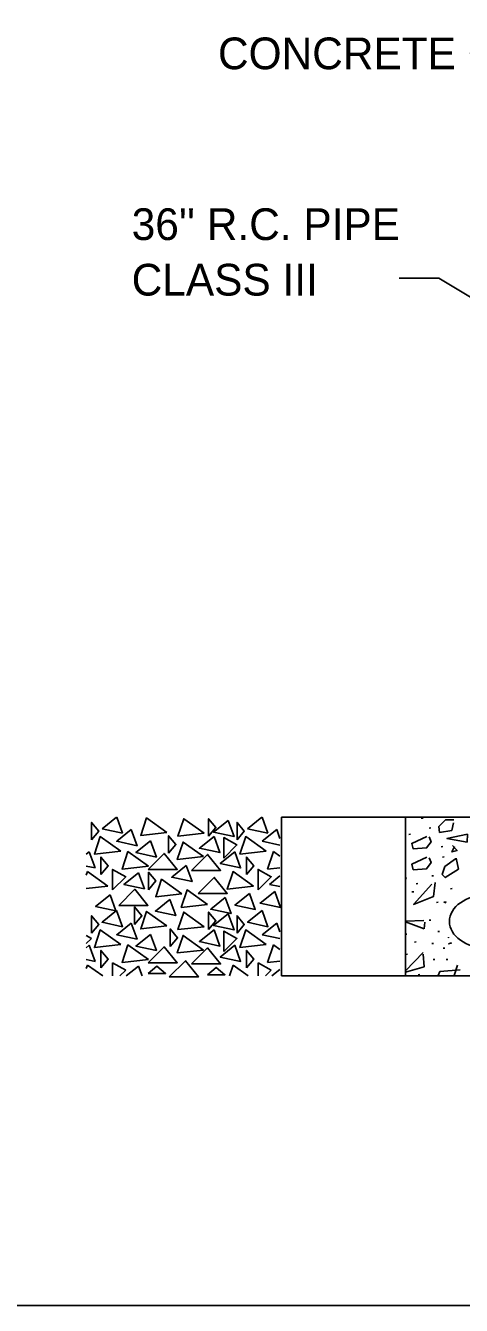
# Model space of a CAD drawing. Extents: x 1007 to 1035.5, y 1000.5 to 1021.5.
# Drawn here: x 1018.56 to 1021.3, y 1000.5 to 1008.57 of the extents above; entities that cross this region are included whole.
import ezdxf

# ---------------------------------------------------------------- set-up
doc = ezdxf.new("R2010")
doc.units = 0
for name, color, linetype in [('Level 1', 7, 'Continuous'), ('Level 10', 7, 'Continuous'), ('Level 11', 7, 'Continuous')]:
    doc.layers.add(name, color=color, linetype=linetype)

msp = doc.modelspace()

# ---------------------------------------------------------------- linework, layer by layer
at = {"layer": 'Level 1'}
for p, q in [((1020.9115, 1006.9758), (1021.1615, 1006.9758)), ((1021.1615, 1006.9758), (1021.8364, 1006.5688)), ((1020.1698, 1003.5769), (1020.1698, 1002.5769)), ((1020.1698, 1003.5769), (1022.7114, 1003.5769)), ((1020.9518, 1003.5769), (1020.9518, 1002.5769)), ((1020.1698, 1002.5769), (1027.1698, 1002.5769))]:
    msp.add_line(p, q, dxfattribs=at)
for points in [[(1018.9711, 1003.4349), (1018.9711, 1003.5453), (1019.0171, 1003.4901)], [(1019.4472, 1003.4809), (1019.2816, 1003.4625), (1019.3184, 1003.573)], [(1019.6818, 1003.4763), (1019.5163, 1003.4579), (1019.5531, 1003.5684)], [(1019.7096, 1003.4579), (1019.7096, 1003.5683), (1019.7556, 1003.5131)], [(1019.8337, 1003.5569), (1019.7417, 1003.4833), (1019.8705, 1003.4557)], [(1019.889, 1003.4349), (1019.889, 1003.5453), (1019.935, 1003.4901)], [(1019.1551, 1003.3636), (1018.9895, 1003.3452), (1019.0263, 1003.4557)], [(1019.2218, 1003.4994), (1019.1298, 1003.4258), (1019.2586, 1003.3982)], [(1019.4577, 1003.3502), (1019.4577, 1003.4606), (1019.5037, 1003.4053)], [(1019.7439, 1003.4558), (1019.6519, 1003.3821), (1019.7808, 1003.3545)], [(1019.8061, 1003.3199), (1019.8061, 1003.4488), (1019.8889, 1003.4028)], [(1020.073, 1003.3636), (1019.9074, 1003.3452), (1019.9443, 1003.4557)], [(1019.3298, 1003.2693), (1019.1643, 1003.2508), (1019.2011, 1003.3613)], [(1019.3436, 1003.4281), (1019.2516, 1003.3544), (1019.3804, 1003.3268)], [(1019.6773, 1003.3291), (1019.5117, 1003.3107), (1019.5485, 1003.4212)], [(1019.8751, 1003.3591), (1019.7831, 1003.2854), (1019.9119, 1003.2578)], [(1019.0309, 1003.2164), (1019.0309, 1003.3268), (1019.0769, 1003.2716)], [(1019.3276, 1003.2487), (1019.4288, 1003.3498), (1019.5117, 1003.2487)], [(1019.6013, 1003.2418), (1019.7026, 1003.3429), (1019.7854, 1003.2418)], [(1019.9488, 1003.2164), (1019.9488, 1003.3268), (1019.9948, 1003.2716)], [(1019.1044, 1003.1198), (1019.1044, 1003.2486), (1019.1873, 1003.2026)], [(1019.2678, 1003.2279), (1019.1758, 1003.1543), (1019.3046, 1003.1267)], [(1019.3305, 1003.1208), (1019.3305, 1003.2312), (1019.3765, 1003.1759)], [(1019.5689, 1003.2729), (1019.4769, 1003.1993), (1019.6058, 1003.1717)], [(1019.6437, 1003.0972), (1019.7449, 1003.1983), (1019.8278, 1003.0972)], [(1019.9924, 1003.1428), (1019.8268, 1003.1243), (1019.8637, 1003.2348)], [(1020.0223, 1003.1198), (1020.0223, 1003.2486), (1020.1052, 1003.2026)], [(1019.1431, 1003.0218), (1019.2443, 1003.123), (1019.3272, 1003.0218)], [(1019.5415, 1003.0943), (1019.3759, 1003.0759), (1019.4128, 1003.1864)], [(1019.7026, 1003.0277), (1019.537, 1003.0093), (1019.5738, 1003.1198)], [(1019.0883, 1003.0883), (1018.9963, 1003.0147), (1019.1251, 1002.9871)], [(1019.4658, 1003.0592), (1019.3738, 1002.9855), (1019.5026, 1002.9579)], [(1019.8153, 1003.0714), (1019.7233, 1002.9978), (1019.8521, 1002.9702)], [(1019.9673, 1003.0973), (1019.8753, 1003.0236), (1020.0042, 1002.996)], [(1020.1268, 1003.1098), (1020.0348, 1003.0361), (1020.1637, 1003.0085)], [(1018.9711, 1002.8459), (1018.9711, 1002.9563), (1019.0171, 1002.9011)], [(1019.1297, 1002.9888), (1019.0377, 1002.9151), (1019.1665, 1002.8875)], [(1019.2433, 1002.9014), (1019.2433, 1003.0118), (1019.2893, 1002.9566)], [(1019.4472, 1002.8919), (1019.2816, 1002.8735), (1019.3184, 1002.984)], [(1019.6818, 1002.8873), (1019.5163, 1002.8689), (1019.5531, 1002.9794)], [(1019.7096, 1002.8689), (1019.7096, 1002.9793), (1019.7556, 1002.9241)], [(1019.8337, 1002.9679), (1019.7417, 1002.8943), (1019.8705, 1002.8667)], [(1019.889, 1002.8459), (1019.889, 1002.9563), (1019.935, 1002.9011)], [(1020.0476, 1002.9888), (1019.9556, 1002.9151), (1020.0844, 1002.8875)], [(1019.2218, 1002.9104), (1019.1298, 1002.8368), (1019.2586, 1002.8092)], [(1019.4677, 1002.7628), (1019.4677, 1002.8732), (1019.5137, 1002.8179)], [(1019.1551, 1002.7746), (1018.9895, 1002.7562), (1019.0263, 1002.8667)], [(1019.3436, 1002.8391), (1019.2516, 1002.7654), (1019.3804, 1002.7378)], [(1019.6773, 1002.7401), (1019.5117, 1002.7217), (1019.5485, 1002.8322)], [(1019.7439, 1002.8668), (1019.6519, 1002.7931), (1019.7808, 1002.7655)], [(1019.8061, 1002.7309), (1019.8061, 1002.8598), (1019.8889, 1002.8138)], [(1020.073, 1002.7746), (1019.9074, 1002.7562), (1019.9443, 1002.8667)], [(1019.0309, 1002.6274), (1019.0309, 1002.7378), (1019.0769, 1002.6826)], [(1019.3298, 1002.6803), (1019.1643, 1002.6618), (1019.2011, 1002.7723)], [(1019.3276, 1002.6597), (1019.4288, 1002.7608), (1019.5117, 1002.6597)], [(1019.6013, 1002.6528), (1019.7026, 1002.7539), (1019.7854, 1002.6528)], [(1019.8751, 1002.7701), (1019.7831, 1002.6964), (1019.9119, 1002.6688)], [(1019.9488, 1002.6274), (1019.9488, 1002.7378), (1019.9948, 1002.6826)], [(1019.3281, 1002.5922), (1019.4385, 1002.5922), (1019.3833, 1002.6382)], [(1019.4618, 1002.5712), (1019.563, 1002.6723), (1019.6458, 1002.5712)], [(1019.702, 1002.5847), (1019.8124, 1002.5847), (1019.7572, 1002.6307)]]:
    msp.add_lwpolyline(points, close=True, dxfattribs=at)
for points in [[(1019.1287, 1003.5769), (1019.0377, 1003.5041)], [(1019.1665, 1003.4765), (1019.13, 1003.5769)], [(1020.0465, 1003.5769), (1019.9556, 1003.5041)], [(1020.0844, 1003.4765), (1020.0478, 1003.5769)], [(1020.9518, 1003.5616), (1020.9522, 1003.5769)], [(1021.0624, 1003.5723), (1021.0518, 1003.571)], [(1021.2573, 1003.5602), (1021.2053, 1003.5615), (1021.1626, 1003.5188), (1021.1666, 1003.4814), (1021.244, 1003.4948), (1021.2547, 1003.5414)], [(1019.0377, 1003.5041), (1019.1665, 1003.4765)], [(1019.9556, 1003.5041), (1020.0844, 1003.4765)], [(1020.1397, 1003.4994), (1020.0477, 1003.4258)], [(1020.1598, 1003.4439), (1020.1397, 1003.4994)], [(1020.9838, 1003.4709), (1020.9732, 1003.4696)], [(1021.0866, 1003.4561), (1020.9919, 1003.4121), (1021.0013, 1003.3774), (1021.0853, 1003.3841), (1021.1133, 1003.4228), (1021.1013, 1003.4534)], [(1021.1115, 1003.5102), (1021.1008, 1003.5088)], [(1021.3423, 1003.4705), (1021.2129, 1003.4438), (1021.3409, 1003.4212), (1021.3423, 1003.4718)], [(1018.9572, 1003.3591), (1018.9384, 1003.344)], [(1018.994, 1003.2578), (1018.9572, 1003.3591)], [(1020.0477, 1003.4258), (1020.1598, 1003.4017)], [(1020.0822, 1003.2508), (1020.119, 1003.3613)], [(1020.119, 1003.3613), (1020.1598, 1003.3321)], [(1020.9544, 1003.3563), (1020.9518, 1003.356)], [(1021.1868, 1003.3923), (1021.1761, 1003.391)], [(1021.2612, 1003.3923), (1021.2452, 1003.3589), (1021.2773, 1003.3669), (1021.2478, 1003.4003)], [(1021.0866, 1003.3253), (1020.9919, 1003.2812), (1021.0013, 1003.2465), (1021.0853, 1003.2532), (1021.1133, 1003.2918), (1021.1013, 1003.3226)], [(1021.2667, 1003.3161), (1021.1999, 1003.2668), (1021.1839, 1003.2161), (1021.2026, 1003.1974), (1021.2867, 1003.2508), (1021.272, 1003.3201)], [(1021.1966, 1003.3269), (1021.1859, 1003.3256)], [(1018.9384, 1003.2697), (1018.994, 1003.2578)], [(1018.9384, 1003.2128), (1018.9458, 1003.2348)], [(1018.9458, 1003.2348), (1019.0745, 1003.1428)], [(1020.1598, 1003.2594), (1020.0822, 1003.2508)], [(1020.1598, 1003.2072), (1020.0937, 1003.1543)], [(1020.9559, 1003.1974), (1020.9518, 1003.2013)], [(1020.9518, 1003.185), (1020.9559, 1003.1974)], [(1021.1278, 1003.2091), (1021.1172, 1003.2078)], [(1019.0745, 1003.1428), (1018.9384, 1003.1276)], [(1020.0937, 1003.1543), (1020.1598, 1003.1401)], [(1021.1173, 1003.1561), (1021.0026, 1003.028), (1021.1293, 1003.0787), (1021.1386, 1003.1654)], [(1021.0297, 1003.16), (1021.019, 1003.1587)], [(1021.2457, 1003.1273), (1021.235, 1003.1259)], [(1021.0035, 1003.1077), (1020.9928, 1003.1063)], [(1021.1573, 1003.0422), (1021.1467, 1003.0408)], [(1021.2092, 1003.0447), (1021.1933, 1003.0413)], [(1021.1933, 1003.0413), (1021.2077, 1003.0388)], [(1020.1397, 1002.9104), (1020.0477, 1002.8368)], [(1020.1598, 1002.855), (1020.1397, 1002.9104)], [(1021.0679, 1002.9272), (1020.9518, 1002.9223)], [(1020.9518, 1002.9184), (1021.0693, 1002.8738)], [(1021.0693, 1002.8738), (1021.0746, 1002.9152)], [(1021.1115, 1002.9296), (1021.1008, 1002.9283)], [(1018.9384, 1002.8319), (1018.971, 1002.8138)], [(1018.971, 1002.8138), (1018.9384, 1002.7812)], [(1020.0477, 1002.8368), (1020.1598, 1002.8128)], [(1020.961, 1002.8413), (1020.9518, 1002.8402)], [(1021.0198, 1002.7922), (1021.0092, 1002.7908)], [(1021.1671, 1002.8576), (1021.1564, 1002.8563)], [(1021.2239, 1002.8209), (1021.2223, 1002.8177)], [(1021.2223, 1002.8177), (1021.2252, 1002.8184)], [(1018.9572, 1002.7701), (1018.9384, 1002.7551)], [(1018.994, 1002.6688), (1018.9572, 1002.7701)], [(1020.0822, 1002.6618), (1020.119, 1002.7723)], [(1020.119, 1002.7723), (1020.1598, 1002.7432)], [(1021.0626, 1002.7258), (1020.9518, 1002.6088)], [(1020.9643, 1002.7137), (1020.9536, 1002.7123)], [(1021.0706, 1002.6352), (1021.0639, 1002.7152)], [(1021.1278, 1002.7823), (1021.1172, 1002.781)], [(1021.1998, 1002.7529), (1021.1892, 1002.7516)], [(1021.2419, 1002.7849), (1021.2227, 1002.7792)], [(1021.2227, 1002.7792), (1021.2421, 1002.7846)], [(1018.9384, 1002.6808), (1018.994, 1002.6688)], [(1018.9384, 1002.6238), (1018.9458, 1002.6458)], [(1018.9458, 1002.6458), (1019.0422, 1002.5769)], [(1019.1044, 1002.5769), (1019.1044, 1002.6596)], [(1019.1044, 1002.6596), (1019.1873, 1002.6136)], [(1019.2678, 1002.6389), (1019.1903, 1002.5769)], [(1019.2903, 1002.5769), (1019.2678, 1002.6389)], [(1019.8407, 1002.5769), (1019.8637, 1002.6458)], [(1019.8637, 1002.6458), (1019.96, 1002.5769)], [(1020.0223, 1002.5769), (1020.0223, 1002.6596)], [(1020.0223, 1002.6596), (1020.1052, 1002.6136)], [(1020.1598, 1002.6705), (1020.0822, 1002.6618)], [(1020.9518, 1002.6018), (1021.0706, 1002.6352)], [(1021.1377, 1002.6809), (1021.127, 1002.6796)], [(1021.2195, 1002.6809), (1021.2088, 1002.6796)], [(1021.2589, 1002.5808), (1021.28, 1002.6458)], [(1019.1873, 1002.6136), (1019.1506, 1002.5769)], [(1020.1052, 1002.6136), (1020.0685, 1002.5769)], [(1020.1598, 1002.6183), (1020.1082, 1002.5769)], [(1021.0428, 1002.586), (1021.0321, 1002.5847)], [(1021.1693, 1002.6058), (1021.1587, 1002.5796)], [(1021.296, 1002.6165), (1021.1693, 1002.6058)]]:
    msp.add_lwpolyline(points, dxfattribs=at)
msp.add_ellipse((1021.4647, 1002.9207), major_axis=(0.2357, 0), ratio=0.707214, dxfattribs=at)
at = {"layer": 'Level 10'}
msp.add_line((1035.5, 1000.5), (1007, 1000.5), dxfattribs=at)
at = {"layer": 'Level 11'}
msp.add_lwpolyline([(1007, 1000.5), (1035.5, 1000.5), (1035.5, 1021.5), (1007, 1021.5)], close=True, dxfattribs=at)

# ---------------------------------------------------------------- texts
at = {"layer": 'Level 1'}
for s, p in [('CONCRETE COVER', (1019.7691, 1008.2931)), ("36'' R.C. PIPE", (1019.2246, 1007.2163)), ('CLASS III', (1019.2246, 1006.8663))]:
    msp.add_text(s, height=0.2, dxfattribs=at).set_placement(p)

doc.saveas('drawing.dxf')
